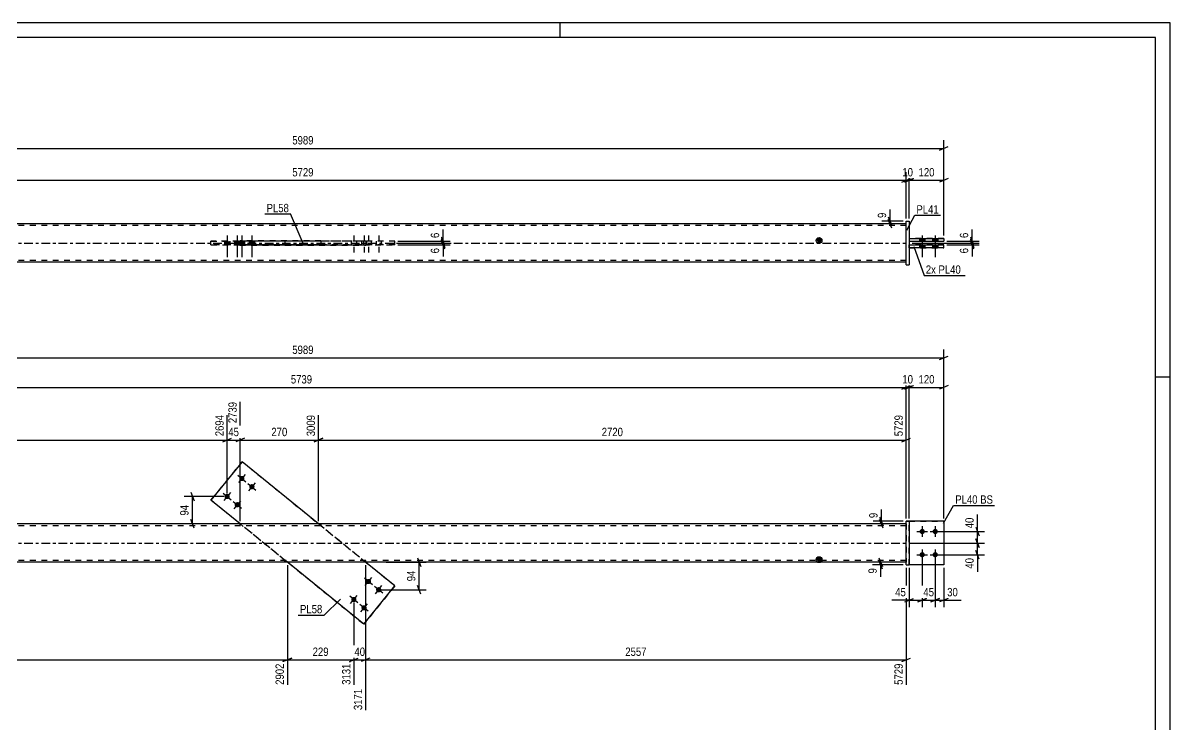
# Model space of a CAD drawing. Header units: millimetres. Extents: x 0 to 594, y 0 to 420.
# Drawn here: x 199 to 594, y 178.6 to 420 of the extents above; entities that cross this region are included whole.
import ezdxf

# ---------------------------------------------------------------- set-up
doc = ezdxf.new("R2010")
doc.units = ezdxf.units.MM
doc.linetypes.add('DXK_LINE_DOT2', pattern=[3.9198, 1.9599, -1.9599])
doc.linetypes.add('DXK_LINE_DOT3', pattern=[5.9187, 2.979, -0.9799, 0.9799, -0.9799])
doc.styles.add('Arial Narrow', font='ARIALN.TTF', dxfattribs={"height": 0.2})

# ---------------------------------------------------------------- blocks, each defined once
blk = doc.blocks.new('Unknown-580875009-1129')
at = {"color": 5, "linetype": 'Continuous'}
for p, q in [((594, 420), (0, 420)), ((384, 415), (384, 420)), ((594, 0), (594, 420)), ((589, 415), (5, 415)), ((589, 5), (589, 415)), ((594, 298), (589, 298))]:
    blk.add_line(p, q, dxfattribs=at)
blk = doc.blocks.new('Part-580875009-1922 - 1901')
at = {"color": 7, "linetype": 'DXK_LINE_DOT2'}
for p, q in [((504.14, 248.42), (516.14, 248.42)), ((516.14, 248.42), (504.14, 248.42)), ((504.14, 248.42), (504.14, 248.42)), ((504.14, 233.42), (504.14, 248.42)), ((516.14, 248.42), (516.14, 248.42)), ((516.14, 248.42), (516.14, 233.42)), ((516.14, 233.42), (504.14, 233.42)), ((516.14, 233.42), (504.14, 233.42))]:
    blk.add_line(p, q, dxfattribs=at)
blk = doc.blocks.new('Part-580875009-1923 - 1901')
at = {"color": 2, "linetype": 'Continuous'}
for p, q in [((504.14, 248.42), (503.14, 248.42)), ((503.14, 233.42), (503.14, 248.42)), ((504.14, 248.42), (504.14, 233.42)), ((503.14, 233.42), (503.14, 233.42)), ((503.14, 233.42), (504.14, 233.42))]:
    blk.add_line(p, q, dxfattribs=at)
at = {"color": 7, "linetype": 'DXK_LINE_DOT2'}
for p, q in [((503.14, 248.42), (503.14, 248.42)), ((503.14, 248.42), (504.14, 248.42)), ((504.14, 248.42), (504.14, 248.42)), ((503.14, 233.42), (504.14, 233.42))]:
    blk.add_line(p, q, dxfattribs=at)
blk = doc.blocks.new('Part-580875009-1912 - 1901')
at = {"linetype": 'Continuous'}
blk.add_hatch(color=2, dxfattribs=at).paths.add_polyline_path([(473.14, 234.32), (472.34, 235.72), (473.94, 235.72)])
at = {"color": 2, "linetype": 'Continuous'}
for p, q in [((415.04, 247.52), (175.74, 247.52)), ((503.14, 247.52), (415.14, 247.52)), ((415.04, 234.32), (175.74, 234.32)), ((503.14, 234.32), (415.14, 234.32)), ((473.14, 234.32), (472.34, 235.72)), ((472.34, 235.72), (473.94, 235.72)), ((473.94, 235.72), (473.14, 234.32))]:
    blk.add_line(p, q, dxfattribs=at)
at = {"color": 7, "linetype": 'DXK_LINE_DOT2'}
for p, q in [((415.04, 246.92), (175.74, 246.92)), ((273.69, 247.52), (273.69, 246.92)), ((301.59, 247.52), (301.59, 246.92)), ((503.14, 246.92), (415.14, 246.92)), ((503.14, 247.52), (503.14, 234.32)), ((415.04, 234.92), (175.74, 234.92)), ((289.2, 234.32), (289.2, 234.92)), ((317.09, 234.32), (317.09, 234.92)), ((503.14, 234.92), (415.14, 234.92))]:
    blk.add_line(p, q, dxfattribs=at)
at = {"color": 7, "linetype": 'DXK_LINE_DOT3'}
for p, q in [((175.74, 240.92), (415.04, 240.92)), ((415.14, 240.92), (503.14, 240.92))]:
    blk.add_line(p, q, dxfattribs=at)
at = {"color": 2, "linetype": 'Continuous'}
blk.add_circle((473.14, 235.22), 1, dxfattribs=at)
blk = doc.blocks.new('Part-580875009-1917 - 1901')
at = {"color": 2, "linetype": 'Continuous'}
for p, q in [((516.14, 248.42), (504.14, 248.42)), ((516.14, 248.42), (516.14, 248.42)), ((516.14, 248.42), (516.14, 233.42)), ((516.14, 233.42), (504.14, 233.42))]:
    blk.add_line(p, q, dxfattribs=at)
at = {"color": 7, "linetype": 'DXK_LINE_DOT2'}
for p, q in [((516.14, 248.42), (504.14, 248.42)), ((504.14, 248.42), (504.14, 248.42)), ((504.14, 233.42), (504.14, 248.42)), ((516.14, 248.42), (516.14, 248.42)), ((516.14, 233.42), (504.14, 233.42))]:
    blk.add_line(p, q, dxfattribs=at)
blk = doc.blocks.new('Part-580875009-1943 - 1901')
at = {"color": 2, "linetype": 'Continuous'}
for p, q in [((274.46, 268.87), (263.74, 255.68)), ((274.46, 268.87), (274.46, 268.87)), ((300.75, 247.52), (274.46, 268.87)), ((273.79, 247.52), (263.74, 255.68)), ((263.74, 255.68), (263.74, 255.68)), ((316.32, 212.96), (290.03, 234.32)), ((327.04, 226.16), (316.99, 234.32)), ((316.32, 212.96), (327.04, 226.16)), ((327.04, 226.16), (327.04, 226.16)), ((316.32, 212.96), (316.32, 212.96))]:
    blk.add_line(p, q, dxfattribs=at)
at = {"color": 7, "linetype": 'DXK_LINE_DOT2'}
for p, q in [((263.74, 255.68), (274.46, 268.87)), ((327.04, 226.16), (274.46, 268.87)), ((316.32, 212.96), (263.74, 255.68)), ((290.03, 234.32), (273.79, 247.52)), ((316.99, 234.32), (300.75, 247.52)), ((327.04, 226.16), (316.32, 212.96))]:
    blk.add_line(p, q, dxfattribs=at)
blk = doc.blocks.new('Bolt-580875009-1944 - 1901')
at = {"linetype": 'Continuous'}
for points in [[(508.64, 245.82), (508.83, 245.8), (509, 245.74), (509.17, 245.65), (509.31, 245.52), (509.42, 245.37), (509.49, 245.2), (509.53, 245.01), (509.53, 244.82), (509.49, 244.64), (509.42, 244.47), (509.31, 244.32), (509.17, 244.19), (509, 244.1), (508.83, 244.04), (508.64, 244.02), (508.45, 244.04), (508.27, 244.1), (508.11, 244.19), (507.97, 244.32), (507.86, 244.47), (507.78, 244.64), (507.74, 244.82), (507.74, 245.01), (507.78, 245.2), (507.86, 245.37), (507.97, 245.52), (508.11, 245.65), (508.27, 245.74), (508.45, 245.8)], [(513.14, 245.82), (513.33, 245.8), (513.5, 245.74), (513.67, 245.65), (513.81, 245.52), (513.92, 245.37), (513.99, 245.2), (514.03, 245.01), (514.03, 244.82), (513.99, 244.64), (513.92, 244.47), (513.81, 244.32), (513.67, 244.19), (513.5, 244.1), (513.33, 244.04), (513.14, 244.02), (512.95, 244.04), (512.77, 244.1), (512.61, 244.19), (512.47, 244.32), (512.36, 244.47), (512.28, 244.64), (512.24, 244.82), (512.24, 245.01), (512.28, 245.2), (512.36, 245.37), (512.47, 245.52), (512.61, 245.65), (512.77, 245.74), (512.95, 245.8)], [(508.64, 237.82), (508.83, 237.8), (509, 237.74), (509.17, 237.65), (509.31, 237.52), (509.42, 237.37), (509.49, 237.2), (509.53, 237.01), (509.53, 236.82), (509.49, 236.64), (509.42, 236.47), (509.31, 236.32), (509.17, 236.19), (509, 236.1), (508.83, 236.04), (508.64, 236.02), (508.45, 236.04), (508.27, 236.1), (508.11, 236.19), (507.97, 236.32), (507.86, 236.47), (507.78, 236.64), (507.74, 236.82), (507.74, 237.01), (507.78, 237.2), (507.86, 237.37), (507.97, 237.52), (508.11, 237.65), (508.27, 237.74), (508.45, 237.8)], [(513.14, 237.82), (513.33, 237.8), (513.5, 237.74), (513.67, 237.65), (513.81, 237.52), (513.92, 237.37), (513.99, 237.2), (514.03, 237.01), (514.03, 236.82), (513.99, 236.64), (513.92, 236.47), (513.81, 236.32), (513.67, 236.19), (513.5, 236.1), (513.33, 236.04), (513.14, 236.02), (512.95, 236.04), (512.77, 236.1), (512.61, 236.19), (512.47, 236.32), (512.36, 236.47), (512.28, 236.64), (512.24, 236.82), (512.24, 237.01), (512.28, 237.2), (512.36, 237.37), (512.47, 237.52), (512.61, 237.65), (512.77, 237.74), (512.95, 237.8)]]:
    blk.add_hatch(color=1, dxfattribs=at).paths.add_polyline_path(points)
at = {"color": 1, "linetype": 'Continuous'}
for p, q in [((506.84, 244.92), (510.44, 244.92)), ((508.64, 246.72), (508.64, 243.12)), ((511.34, 244.92), (514.94, 244.92)), ((513.14, 246.72), (513.14, 243.12)), ((508.64, 238.72), (508.64, 235.12)), ((513.14, 238.72), (513.14, 235.12)), ((506.84, 236.92), (510.44, 236.92)), ((511.34, 236.92), (514.94, 236.92))]:
    blk.add_line(p, q, dxfattribs=at)
blk = doc.blocks.new('Bolt-580875009-1946 - 1901')
at = {"linetype": 'Continuous'}
for points in [[(274.34, 264.07), (274.53, 264.05), (274.71, 263.99), (274.87, 263.9), (275.01, 263.77), (275.12, 263.62), (275.2, 263.45), (275.24, 263.27), (275.24, 263.08), (275.2, 262.89), (275.12, 262.72), (275.01, 262.57), (274.87, 262.44), (274.71, 262.35), (274.53, 262.29), (274.34, 262.27), (274.16, 262.29), (273.98, 262.35), (273.81, 262.44), (273.67, 262.57), (273.56, 262.72), (273.49, 262.89), (273.45, 263.08), (273.45, 263.27), (273.49, 263.45), (273.56, 263.62), (273.67, 263.77), (273.81, 263.9), (273.98, 263.99), (274.16, 264.05)], [(277.84, 261.23), (278.02, 261.21), (278.2, 261.16), (278.36, 261.06), (278.5, 260.94), (278.61, 260.78), (278.69, 260.61), (278.73, 260.43), (278.73, 260.24), (278.69, 260.06), (278.61, 259.88), (278.5, 259.73), (278.36, 259.61), (278.2, 259.51), (278.02, 259.45), (277.84, 259.43), (277.65, 259.45), (277.47, 259.51), (277.31, 259.61), (277.17, 259.73), (277.06, 259.88), (276.98, 260.06), (276.94, 260.24), (276.94, 260.43), (276.98, 260.61), (277.06, 260.78), (277.17, 260.94), (277.31, 261.06), (277.47, 261.16), (277.65, 261.21)], [(269.3, 257.86), (269.49, 257.84), (269.66, 257.79), (269.83, 257.69), (269.97, 257.57), (270.08, 257.41), (270.15, 257.24), (270.19, 257.06), (270.19, 256.87), (270.15, 256.68), (270.08, 256.51), (269.97, 256.36), (269.83, 256.23), (269.66, 256.14), (269.49, 256.08), (269.3, 256.06), (269.11, 256.08), (268.93, 256.14), (268.77, 256.23), (268.63, 256.36), (268.52, 256.51), (268.44, 256.68), (268.4, 256.87), (268.4, 257.06), (268.44, 257.24), (268.52, 257.41), (268.63, 257.57), (268.77, 257.69), (268.93, 257.79), (269.11, 257.84)], [(272.79, 255.03), (272.98, 255.01), (273.16, 254.95), (273.32, 254.85), (273.46, 254.73), (273.57, 254.58), (273.65, 254.4), (273.69, 254.22), (273.69, 254.03), (273.65, 253.85), (273.57, 253.68), (273.46, 253.52), (273.32, 253.4), (273.16, 253.3), (272.98, 253.25), (272.79, 253.23), (272.6, 253.25), (272.42, 253.3), (272.26, 253.4), (272.12, 253.52), (272.01, 253.68), (271.93, 253.85), (271.9, 254.03), (271.9, 254.22), (271.93, 254.4), (272.01, 254.58), (272.12, 254.73), (272.26, 254.85), (272.42, 254.95), (272.6, 255.01)]]:
    blk.add_hatch(color=1, dxfattribs=at).paths.add_polyline_path(points)
at = {"color": 1, "linetype": 'Continuous'}
for p, q in [((272.95, 264.31), (275.74, 262.04)), ((275.48, 264.57), (273.21, 261.78)), ((276.44, 261.47), (279.23, 259.2)), ((278.97, 261.73), (276.7, 258.94)), ((267.9, 258.1), (270.7, 255.83)), ((270.43, 258.36), (268.16, 255.57)), ((271.39, 255.26), (274.19, 252.99)), ((273.93, 255.52), (271.66, 252.73))]:
    blk.add_line(p, q, dxfattribs=at)
blk = doc.blocks.new('Bolt-580875009-1947 - 1901')
at = {"linetype": 'Continuous'}
for points in [[(317.99, 228.61), (318.18, 228.59), (318.36, 228.53), (318.52, 228.44), (318.66, 228.31), (318.77, 228.16), (318.85, 227.99), (318.89, 227.8), (318.89, 227.62), (318.85, 227.43), (318.77, 227.26), (318.66, 227.11), (318.52, 226.98), (318.36, 226.89), (318.18, 226.83), (317.99, 226.81), (317.8, 226.83), (317.63, 226.89), (317.46, 226.98), (317.32, 227.11), (317.21, 227.26), (317.14, 227.43), (317.1, 227.62), (317.1, 227.8), (317.14, 227.99), (317.21, 228.16), (317.32, 228.31), (317.46, 228.44), (317.63, 228.53), (317.8, 228.59)], [(321.48, 225.77), (321.67, 225.75), (321.85, 225.69), (322.01, 225.6), (322.15, 225.47), (322.26, 225.32), (322.34, 225.15), (322.38, 224.97), (322.38, 224.78), (322.34, 224.59), (322.26, 224.42), (322.15, 224.27), (322.01, 224.14), (321.85, 224.05), (321.67, 223.99), (321.48, 223.97), (321.3, 223.99), (321.12, 224.05), (320.96, 224.14), (320.82, 224.27), (320.71, 224.42), (320.63, 224.59), (320.59, 224.78), (320.59, 224.97), (320.63, 225.15), (320.71, 225.32), (320.82, 225.47), (320.96, 225.6), (321.12, 225.69), (321.3, 225.75)], [(312.95, 222.4), (313.13, 222.38), (313.31, 222.32), (313.48, 222.23), (313.62, 222.1), (313.73, 221.95), (313.8, 221.78), (313.84, 221.59), (313.84, 221.41), (313.8, 221.22), (313.73, 221.05), (313.62, 220.9), (313.48, 220.77), (313.31, 220.68), (313.13, 220.62), (312.95, 220.6), (312.76, 220.62), (312.58, 220.68), (312.42, 220.77), (312.28, 220.9), (312.17, 221.05), (312.09, 221.22), (312.05, 221.41), (312.05, 221.59), (312.09, 221.78), (312.17, 221.95), (312.28, 222.1), (312.42, 222.23), (312.58, 222.32), (312.76, 222.38)], [(316.44, 219.56), (316.63, 219.54), (316.81, 219.48), (316.97, 219.39), (317.11, 219.26), (317.22, 219.11), (317.3, 218.94), (317.34, 218.76), (317.34, 218.57), (317.3, 218.38), (317.22, 218.21), (317.11, 218.06), (316.97, 217.93), (316.81, 217.84), (316.63, 217.78), (316.44, 217.76), (316.25, 217.78), (316.07, 217.84), (315.91, 217.93), (315.77, 218.06), (315.66, 218.21), (315.58, 218.38), (315.55, 218.57), (315.55, 218.76), (315.58, 218.94), (315.66, 219.11), (315.77, 219.26), (315.91, 219.39), (316.07, 219.48), (316.25, 219.54)]]:
    blk.add_hatch(color=1, dxfattribs=at).paths.add_polyline_path(points)
at = {"color": 1, "linetype": 'Continuous'}
for p, q in [((319.39, 226.57), (316.59, 228.84)), ((316.86, 226.31), (319.13, 229.11)), ((322.88, 223.74), (320.09, 226.01)), ((320.35, 223.47), (322.62, 226.27)), ((314.34, 220.37), (311.55, 222.64)), ((311.81, 220.1), (314.08, 222.9)), ((317.84, 217.53), (315.04, 219.8)), ((315.31, 217.27), (317.58, 220.06))]:
    blk.add_line(p, q, dxfattribs=at)
blk = doc.blocks.new('Bolt-580875009-2330 - 2328')
at = {"linetype": 'Continuous'}
for points in [[(509.54, 345.83), (507.74, 345.83), (507.74, 344.83), (509.54, 344.83)], [(509.54, 345.83), (507.74, 345.83), (507.74, 344.83), (509.54, 344.83)], [(514.04, 345.83), (512.24, 345.83), (512.24, 344.83), (514.04, 344.83)], [(514.04, 345.83), (512.24, 345.83), (512.24, 344.83), (514.04, 344.83)], [(509.54, 343.63), (507.74, 343.63), (507.74, 342.63), (509.54, 342.63)], [(509.54, 343.63), (507.74, 343.63), (507.74, 342.63), (509.54, 342.63)], [(514.04, 343.63), (512.24, 343.63), (512.24, 342.63), (514.04, 342.63)], [(514.04, 343.63), (512.24, 343.63), (512.24, 342.63), (514.04, 342.63)]]:
    blk.add_hatch(color=1, dxfattribs=at).paths.add_polyline_path(points)
at = {"color": 1, "linetype": 'Continuous'}
for p, q in [((507.74, 345.83), (507.74, 344.83)), ((507.74, 345.83), (507.74, 344.83)), ((508.64, 346.83), (508.64, 339.33)), ((508.64, 346.83), (508.64, 339.33)), ((509.54, 345.83), (509.54, 344.83)), ((509.54, 345.83), (509.54, 344.83)), ((512.24, 345.83), (512.24, 344.83)), ((512.24, 345.83), (512.24, 344.83)), ((513.14, 346.83), (513.14, 339.33)), ((513.14, 346.83), (513.14, 339.33)), ((514.04, 345.83), (514.04, 344.83)), ((514.04, 345.83), (514.04, 344.83)), ((507.74, 343.63), (507.74, 342.63)), ((507.74, 343.63), (507.74, 342.63)), ((509.54, 343.63), (509.54, 342.63)), ((509.54, 343.63), (509.54, 342.63)), ((512.24, 343.63), (512.24, 342.63)), ((512.24, 343.63), (512.24, 342.63)), ((514.04, 343.63), (514.04, 342.63)), ((514.04, 343.63), (514.04, 342.63))]:
    blk.add_line(p, q, dxfattribs=at)
blk = doc.blocks.new('Part-580875009-2336 - 2328')
at = {"color": 2, "linetype": 'Continuous'}
for p, q in [((263.74, 343.63), (263.74, 344.83)), ((274.46, 343.63), (274.46, 344.83)), ((301.59, 344.83), (274.46, 344.83)), ((301.59, 343.63), (274.46, 343.63))]:
    blk.add_line(p, q, dxfattribs=at)
at = {"color": 7, "linetype": 'DXK_LINE_DOT2'}
for p, q in [((316.32, 344.83), (263.74, 344.83)), ((263.74, 344.83), (274.46, 344.83)), ((327.04, 344.83), (301.59, 344.83)), ((316.32, 343.63), (316.32, 344.83)), ((327.04, 344.83), (316.32, 344.83)), ((327.04, 343.63), (327.04, 344.83)), ((263.74, 343.63), (316.32, 343.63)), ((274.46, 343.63), (263.74, 343.63)), ((327.04, 343.63), (301.59, 343.63)), ((316.32, 343.63), (327.04, 343.63))]:
    blk.add_line(p, q, dxfattribs=at)
blk = doc.blocks.new('Part-580875009-2352 - 2328')
at = {"color": 2, "linetype": 'Continuous'}
for p, q in [((503.14, 351.73), (503.14, 351.73)), ((503.14, 336.73), (503.14, 351.73)), ((503.14, 351.73), (504.14, 351.73)), ((504.14, 351.73), (504.14, 351.73)), ((504.14, 351.73), (504.14, 336.73)), ((503.14, 336.73), (504.14, 336.73)), ((503.14, 336.73), (503.14, 336.73)), ((504.14, 336.73), (504.14, 336.73))]:
    blk.add_line(p, q, dxfattribs=at)
at = {"color": 7, "linetype": 'DXK_LINE_DOT2'}
for p, q in [((503.14, 351.73), (503.14, 351.73)), ((503.14, 351.73), (504.14, 351.73)), ((503.14, 336.73), (504.14, 336.73))]:
    blk.add_line(p, q, dxfattribs=at)
blk = doc.blocks.new('Part-580875009-2357 - 2328')
at = {"color": 2, "linetype": 'Continuous'}
for p, q in [((504.14, 345.83), (516.14, 345.83)), ((504.14, 345.83), (504.14, 344.83)), ((504.14, 344.83), (516.14, 344.83)), ((516.14, 345.83), (516.14, 344.83))]:
    blk.add_line(p, q, dxfattribs=at)
at = {"color": 7, "linetype": 'DXK_LINE_DOT2'}
for p, q in [((504.14, 345.83), (504.14, 345.83)), ((516.14, 345.83), (504.14, 345.83)), ((504.14, 344.83), (516.14, 344.83)), ((516.14, 345.83), (516.14, 345.83))]:
    blk.add_line(p, q, dxfattribs=at)
blk = doc.blocks.new('Part-580875009-2362 - 2328')
at = {"color": 2, "linetype": 'Continuous'}
for p, q in [((504.14, 343.63), (516.14, 343.63)), ((504.14, 342.63), (504.14, 343.63)), ((516.14, 342.63), (504.14, 342.63)), ((516.14, 342.63), (516.14, 343.63))]:
    blk.add_line(p, q, dxfattribs=at)
at = {"color": 7, "linetype": 'DXK_LINE_DOT2'}
for p, q in [((516.14, 343.63), (504.14, 343.63)), ((504.14, 342.63), (516.14, 342.63))]:
    blk.add_line(p, q, dxfattribs=at)
blk = doc.blocks.new('Part-580875009-2367 - 2328')
at = {"linetype": 'Continuous'}
blk.add_hatch(color=2, dxfattribs=at).paths.add_polyline_path([(473.14, 344.23), (472.34, 345.63), (473.94, 345.63)])
at = {"color": 2, "linetype": 'Continuous'}
for p, q in [((415.04, 350.83), (175.74, 350.83)), ((503.14, 350.83), (415.14, 350.83)), ((273.69, 344.93), (301.59, 344.93)), ((273.69, 344.93), (273.69, 344.83)), ((289.2, 344.93), (289.2, 344.83)), ((301.59, 344.93), (301.59, 343.53)), ((473.14, 344.23), (472.34, 345.63)), ((472.34, 345.63), (473.94, 345.63)), ((473.94, 345.63), (473.14, 344.23)), ((273.69, 343.63), (273.69, 343.53)), ((273.69, 343.53), (273.69, 343.53)), ((301.59, 343.53), (273.69, 343.53)), ((289.2, 343.53), (289.2, 343.63)), ((415.04, 337.63), (175.74, 337.63)), ((503.14, 337.63), (415.14, 337.63))]:
    blk.add_line(p, q, dxfattribs=at)
at = {"color": 7, "linetype": 'DXK_LINE_DOT2'}
for p, q in [((415.04, 350.23), (175.74, 350.23)), ((503.14, 350.23), (415.14, 350.23)), ((503.14, 337.63), (503.14, 350.83)), ((301.59, 344.93), (273.69, 344.93)), ((273.69, 343.53), (273.69, 344.83)), ((289.2, 344.93), (289.2, 344.93)), ((289.2, 344.93), (289.2, 344.93)), ((289.2, 344.93), (317.09, 344.93)), ((289.2, 344.93), (317.09, 344.93)), ((289.2, 344.83), (289.2, 343.53)), ((317.09, 344.93), (317.09, 343.53)), ((273.69, 343.53), (301.59, 343.53)), ((317.09, 343.53), (289.2, 343.53)), ((289.2, 343.53), (289.2, 343.53)), ((289.2, 343.53), (317.09, 343.53)), ((415.04, 338.23), (175.74, 338.23)), ((503.14, 338.23), (415.14, 338.23))]:
    blk.add_line(p, q, dxfattribs=at)
at = {"color": 7, "linetype": 'DXK_LINE_DOT3'}
for p, q in [((175.74, 344.23), (415.04, 344.23)), ((415.14, 344.23), (503.14, 344.23))]:
    blk.add_line(p, q, dxfattribs=at)
at = {"color": 2, "linetype": 'Continuous'}
blk.add_circle((473.14, 345.13), 1, dxfattribs=at)
blk = doc.blocks.new('Bolt-580875009-2373 - 2328')
at = {"linetype": 'Continuous'}
for points in [[(270.2, 344.83), (268.4, 344.83), (268.4, 343.63), (270.2, 343.63)], [(273.69, 344.83), (271.89, 344.83), (271.89, 343.63), (273.69, 343.63)], [(275.24, 344.83), (273.44, 344.83), (273.44, 343.63), (275.24, 343.63)], [(278.74, 344.83), (276.94, 344.83), (276.94, 343.63), (278.74, 343.63)]]:
    blk.add_hatch(color=1, dxfattribs=at).paths.add_polyline_path(points)
at = {"color": 1, "linetype": 'Continuous'}
for p, q in [((268.4, 344.83), (268.4, 343.63)), ((269.3, 346.83), (269.3, 339.33)), ((270.2, 344.83), (270.2, 343.63)), ((271.89, 344.83), (271.89, 343.63)), ((272.79, 346.83), (272.79, 339.33)), ((273.44, 344.83), (273.44, 343.63)), ((273.69, 344.83), (273.69, 343.63)), ((274.34, 346.83), (274.34, 339.33)), ((275.24, 344.83), (275.24, 343.63)), ((276.94, 344.83), (276.94, 343.63)), ((277.84, 346.83), (277.84, 339.33)), ((278.74, 344.83), (278.74, 343.63))]:
    blk.add_line(p, q, dxfattribs=at)
blk = doc.blocks.new('Bolt-580875009-2374 - 2328')
at = {"color": 1, "linetype": 'DXK_LINE_DOT2'}
for p, q in [((312.05, 344.83), (312.05, 343.63)), ((312.95, 346.83), (312.95, 339.33)), ((313.85, 344.83), (313.85, 343.63)), ((315.54, 344.83), (315.54, 343.63)), ((316.44, 346.83), (316.44, 339.33)), ((317.09, 344.83), (317.09, 343.63)), ((317.34, 344.83), (317.34, 343.63)), ((317.99, 346.83), (317.99, 339.33)), ((318.89, 344.83), (318.89, 343.63)), ((320.58, 344.83), (320.58, 343.63)), ((321.48, 346.83), (321.48, 339.33)), ((322.38, 344.83), (322.38, 343.63))]:
    blk.add_line(p, q, dxfattribs=at)
blk = doc.blocks.new('StraightDimension-580875009-2155 - 1901')
at = {"color": 7, "linetype": 'Continuous'}
for p, q in [((290.03, 233.32), (290.03, 192.13)), ((312.95, 220.5), (312.95, 192.13)), ((291.53, 201.34), (288.53, 200.14)), ((290.03, 200.74), (312.95, 200.74)), ((311.45, 200.14), (314.45, 201.34))]:
    blk.add_line(p, q, dxfattribs=at)
at = {"color": 0}
blk.add_wipeout([(304.83, 201.49), (304.83, 205.69), (298.15, 205.69), (298.15, 201.49)], dxfattribs=at)
at = {"color": 0, "linetype": 'Continuous'}
blk.add_wipeout([(312.35, 200.04), (308.15, 200.04), (308.15, 191.53), (312.35, 191.53)], dxfattribs=at)
at = {"color": 3, "style": 'Arial Narrow'}
blk.add_text('229', height=2.863, dxfattribs=at).set_placement((298.75, 202.09))
at = {"color": 3, "linetype": 'Continuous', "style": 'Arial Narrow'}
blk.add_text('3131', height=2.863, rotation=90.0002, dxfattribs=at).set_placement((311.75, 192.13))
blk = doc.blocks.new('StraightDimension-580875009-3542 - 1901')
at = {"color": 7, "linetype": 'Continuous'}
for p, q in [((268.3, 256.96), (254.5, 256.96)), ((256.75, 258.46), (257.95, 255.46)), ((257.35, 247.52), (257.35, 256.96)), ((257.95, 246.02), (256.75, 249.02)), ((261.56, 247.52), (254.5, 247.52))]:
    blk.add_line(p, q, dxfattribs=at)
at = {"color": 0}
blk.add_wipeout([(256.6, 254.67), (252.4, 254.67), (252.4, 249.81), (256.6, 249.81)], dxfattribs=at)
at = {"color": 3, "style": 'Arial Narrow'}
blk.add_text('94', height=2.863, rotation=90.0002, dxfattribs=at).set_placement((256, 250.41))
blk = doc.blocks.new('StraightDimension-580875009-2235 - 1901')
at = {"color": 7, "linetype": 'Continuous'}
for p, q in [((273.79, 248.52), (273.79, 289.52)), ((300.75, 248.51), (300.75, 285.02)), ((275.29, 277.01), (272.29, 275.81)), ((299.25, 275.81), (302.25, 277.01)), ((273.79, 276.41), (300.75, 276.41))]:
    blk.add_line(p, q, dxfattribs=at)
at = {"color": 0, "linetype": 'Continuous'}
blk.add_wipeout([(300.15, 285.62), (295.95, 285.62), (295.95, 277.11), (300.15, 277.11)], dxfattribs=at)
at = {"color": 0}
blk.add_wipeout([(290.61, 277.16), (290.61, 281.36), (283.93, 281.36), (283.93, 277.16)], dxfattribs=at)
at = {"color": 3, "linetype": 'Continuous', "style": 'Arial Narrow'}
blk.add_text('3009', height=2.863, rotation=90.0002, dxfattribs=at).set_placement((299.55, 277.71))
at = {"color": 3, "style": 'Arial Narrow'}
blk.add_text('270', height=2.863, dxfattribs=at).set_placement((284.53, 277.76))
blk = doc.blocks.new('StraightDimension-580875009-2169 - 1901')
at = {"color": 7, "linetype": 'Continuous'}
for p, q in [((316.99, 233.32), (316.99, 183.43)), ((312.95, 220.5), (312.95, 192.13)), ((311.45, 200.14), (314.45, 201.34)), ((312.95, 200.74), (316.99, 200.74)), ((318.49, 201.34), (315.49, 200.14))]:
    blk.add_line(p, q, dxfattribs=at)
at = {"color": 0}
blk.add_wipeout([(317.4, 201.49), (317.4, 205.69), (312.54, 205.69), (312.54, 201.49)], dxfattribs=at)
at = {"color": 0, "linetype": 'Continuous'}
blk.add_wipeout([(316.39, 191.34), (312.19, 191.34), (312.19, 182.83), (316.39, 182.83)], dxfattribs=at)
at = {"color": 3, "style": 'Arial Narrow'}
blk.add_text('40', height=2.863, dxfattribs=at).set_placement((313.14, 202.09))
at = {"color": 3, "linetype": 'Continuous', "style": 'Arial Narrow'}
blk.add_text('3171', height=2.863, rotation=90.0002, dxfattribs=at).set_placement((315.79, 183.43))
blk = doc.blocks.new('StraightDimension-580875009-1973 - 1901')
at = {"color": 7, "linetype": 'Continuous'}
for p, q in [((503.14, 249.42), (503.14, 297.38)), ((86.64, 294.53), (503.14, 294.53)), ((501.64, 293.93), (504.64, 295.13))]:
    blk.add_line(p, q, dxfattribs=at)
at = {"color": 0}
blk.add_wipeout([(299.15, 295.28), (299.15, 299.48), (290.64, 299.48), (290.64, 295.28)], dxfattribs=at)
at = {"color": 3, "style": 'Arial Narrow'}
blk.add_text('5739', height=2.863, dxfattribs=at).set_placement((291.24, 295.88))
blk = doc.blocks.new('StraightDimension-580875009-1958 - 1901')
at = {"color": 7, "linetype": 'Continuous'}
for p, q in [((504.14, 249.42), (504.14, 297.38)), ((516.14, 249.42), (516.14, 297.38)), ((502.64, 293.93), (505.64, 295.13)), ((504.14, 294.53), (516.14, 294.53)), ((517.64, 295.13), (514.64, 293.93))]:
    blk.add_line(p, q, dxfattribs=at)
at = {"color": 0}
blk.add_wipeout([(513.48, 295.28), (513.48, 299.48), (506.8, 299.48), (506.8, 295.28)], dxfattribs=at)
at = {"color": 3, "style": 'Arial Narrow'}
blk.add_text('120', height=2.863, dxfattribs=at).set_placement((507.4, 295.88))
blk = doc.blocks.new('StraightDimension-580875009-1968 - 1901')
at = {"color": 7, "linetype": 'Continuous'}
for p, q in [((503.14, 249.42), (503.14, 297.38)), ((504.14, 249.42), (504.14, 297.38)), ((501.64, 293.93), (504.64, 295.13)), ((505.64, 295.13), (502.64, 293.93)), ((503.14, 294.53), (504.14, 294.53))]:
    blk.add_line(p, q, dxfattribs=at)
at = {"color": 0}
blk.add_wipeout([(506.07, 295.28), (506.07, 299.48), (501.21, 299.48), (501.21, 295.28)], dxfattribs=at)
at = {"color": 3, "style": 'Arial Narrow'}
blk.add_text('10', height=2.863, dxfattribs=at).set_placement((501.81, 295.88))
blk = doc.blocks.new('StraightDimension-580875009-1989 - 1901')
at = {"color": 7, "linetype": 'Continuous'}
for p, q in [((494, 249.92), (495.2, 246.92)), ((495.2, 246.02), (494, 249.02)), ((502.14, 248.42), (491.75, 248.42)), ((502.14, 247.52), (491.75, 247.52)), ((494.6, 247.52), (494.6, 248.42))]:
    blk.add_line(p, q, dxfattribs=at)
at = {"color": 0}
blk.add_wipeout([(493.85, 251.97), (489.65, 251.97), (489.65, 248.94), (493.85, 248.94)], dxfattribs=at)
at = {"color": 7, "linetype": 'Continuous'}
blk.add_line((494.6, 248.42), (494.6, 252.5), dxfattribs=at)
blk.add_line((494.6, 248.42), (494.6, 252.5), dxfattribs=at)
at = {"color": 3, "style": 'Arial Narrow'}
blk.add_text('9', height=2.86, rotation=90.0002, dxfattribs=at).set_placement((493.25, 249.54))
blk = doc.blocks.new('StraightDimension-580875009-2001 - 1901')
at = {"color": 7, "linetype": 'Continuous'}
for p, q in [((527.1, 242.42), (528.3, 239.42)), ((504.14, 240.92), (530.1, 240.92)), ((528.3, 235.42), (527.1, 238.42)), ((527.7, 236.92), (527.7, 240.92)), ((514.14, 236.92), (530.1, 236.92))]:
    blk.add_line(p, q, dxfattribs=at)
at = {"color": 0}
blk.add_wipeout([(526.95, 236.39), (522.75, 236.39), (522.75, 231.54), (526.95, 231.54)], dxfattribs=at)
at = {"color": 7, "linetype": 'Continuous'}
blk.add_line((527.7, 236.92), (527.7, 231.01), dxfattribs=at)
blk.add_line((527.7, 236.92), (527.7, 231.01), dxfattribs=at)
at = {"color": 3, "style": 'Arial Narrow'}
blk.add_text('40', height=2.863, rotation=90.0002, dxfattribs=at).set_placement((526.35, 232.14))
blk = doc.blocks.new('StraightDimension-580875009-2016 - 1901')
at = {"color": 7, "linetype": 'Continuous'}
for p, q in [((514.14, 244.92), (530.1, 244.92)), ((527.1, 246.42), (528.3, 243.42)), ((527.7, 240.92), (527.7, 244.92)), ((528.3, 239.42), (527.1, 242.42)), ((504.14, 240.92), (530.1, 240.92))]:
    blk.add_line(p, q, dxfattribs=at)
at = {"color": 0}
blk.add_wipeout([(526.95, 250.3), (522.75, 250.3), (522.75, 245.44), (526.95, 245.44)], dxfattribs=at)
at = {"color": 7, "linetype": 'Continuous'}
blk.add_line((527.7, 244.92), (527.7, 250.82), dxfattribs=at)
blk.add_line((527.7, 244.92), (527.7, 250.82), dxfattribs=at)
at = {"color": 3, "style": 'Arial Narrow'}
blk.add_text('40', height=2.863, rotation=90.0002, dxfattribs=at).set_placement((526.35, 246.04))
blk = doc.blocks.new('StraightDimension-580875009-2030 - 1901')
at = {"color": 7, "linetype": 'Continuous'}
for p, q in [((324.11, 234.32), (337.85, 234.32)), ((334.85, 235.82), (336.05, 232.82)), ((335.45, 224.87), (335.45, 234.32)), ((336.05, 223.37), (334.85, 226.37)), ((322.48, 224.87), (337.85, 224.87))]:
    blk.add_line(p, q, dxfattribs=at)
at = {"color": 0}
blk.add_wipeout([(334.7, 232.02), (330.5, 232.02), (330.5, 227.17), (334.7, 227.17)], dxfattribs=at)
at = {"color": 3, "style": 'Arial Narrow'}
blk.add_text('94', height=2.863, rotation=90.0002, dxfattribs=at).set_placement((334.1, 227.77))
blk = doc.blocks.new('StraightDimension-580875009-2183 - 1901')
at = {"color": 7, "linetype": 'Continuous'}
for p, q in [((316.99, 233.32), (316.99, 183.43)), ((503.14, 232.42), (503.14, 192.13)), ((318.49, 201.34), (315.49, 200.14)), ((316.99, 200.74), (503.14, 200.74)), ((501.64, 200.14), (504.64, 201.34))]:
    blk.add_line(p, q, dxfattribs=at)
at = {"color": 0}
blk.add_wipeout([(414.32, 201.49), (414.32, 205.69), (405.81, 205.69), (405.81, 201.49)], dxfattribs=at)
at = {"color": 0, "linetype": 'Continuous'}
blk.add_wipeout([(502.54, 200.04), (498.34, 200.04), (498.34, 191.53), (502.54, 191.53)], dxfattribs=at)
at = {"color": 3, "style": 'Arial Narrow'}
blk.add_text('2557', height=2.863, dxfattribs=at).set_placement((406.41, 202.09))
at = {"color": 3, "linetype": 'Continuous', "style": 'Arial Narrow'}
blk.add_text('5729', height=2.863, rotation=90.0002, dxfattribs=at).set_placement((501.94, 192.13))
blk = doc.blocks.new('StraightDimension-580875009-2055 - 1901')
at = {"color": 7, "linetype": 'Continuous'}
for p, q in [((508.64, 235.92), (508.64, 218.87)), ((504.14, 232.42), (504.14, 218.87)), ((502.64, 220.67), (505.64, 221.87)), ((504.14, 221.27), (508.64, 221.27)), ((510.14, 221.87), (507.14, 220.67))]:
    blk.add_line(p, q, dxfattribs=at)
at = {"color": 0}
blk.add_wipeout([(503.61, 222.02), (503.61, 226.22), (498.76, 226.22), (498.76, 222.02)], dxfattribs=at)
at = {"color": 7, "linetype": 'Continuous'}
blk.add_line((504.14, 221.27), (498.23, 221.27), dxfattribs=at)
blk.add_line((504.14, 221.27), (498.23, 221.27), dxfattribs=at)
at = {"color": 3, "style": 'Arial Narrow'}
blk.add_text('45', height=2.863, dxfattribs=at).set_placement((499.36, 222.62))
blk = doc.blocks.new('StraightDimension-580875009-2257 - 1901')
at = {"color": 7, "linetype": 'Continuous'}
for p, q in [((273.79, 248.52), (273.79, 289.52)), ((269.3, 257.96), (269.3, 285.02)), ((267.8, 275.81), (270.8, 277.01)), ((275.29, 277.01), (272.29, 275.81)), ((269.3, 276.41), (273.79, 276.41))]:
    blk.add_line(p, q, dxfattribs=at)
at = {"color": 0}
blk.add_wipeout([(273.97, 277.16), (273.97, 281.36), (269.11, 281.36), (269.11, 277.16)], dxfattribs=at)
at = {"color": 0, "linetype": 'Continuous'}
blk.add_wipeout([(273.19, 290.12), (268.99, 290.12), (268.99, 281.61), (273.19, 281.61)], dxfattribs=at)
at = {"color": 3, "linetype": 'Continuous', "style": 'Arial Narrow'}
blk.add_text('2739', height=2.863, rotation=90.0002, dxfattribs=at).set_placement((272.59, 282.21))
at = {"color": 3, "style": 'Arial Narrow'}
blk.add_text('45', height=2.863, dxfattribs=at).set_placement((269.71, 277.76))
blk = doc.blocks.new('StraightDimension-580875009-2065 - 1901')
at = {"color": 7, "linetype": 'Continuous'}
for p, q in [((508.64, 235.92), (508.64, 218.87)), ((513.14, 235.92), (513.14, 218.87)), ((507.14, 220.67), (510.14, 221.87)), ((508.64, 221.27), (513.14, 221.27)), ((514.64, 221.87), (511.64, 220.67))]:
    blk.add_line(p, q, dxfattribs=at)
at = {"color": 0}
blk.add_wipeout([(513.32, 222.02), (513.32, 226.22), (508.46, 226.22), (508.46, 222.02)], dxfattribs=at)
at = {"color": 3, "style": 'Arial Narrow'}
blk.add_text('45', height=2.863, dxfattribs=at).set_placement((509.06, 222.62))
blk = doc.blocks.new('StraightDimension-580875009-2075 - 1901')
at = {"color": 7, "linetype": 'Continuous'}
for p, q in [((513.14, 235.92), (513.14, 218.87)), ((516.14, 232.42), (516.14, 218.87)), ((511.64, 220.67), (514.64, 221.87)), ((513.14, 221.27), (516.14, 221.27)), ((517.64, 221.87), (514.64, 220.67))]:
    blk.add_line(p, q, dxfattribs=at)
at = {"color": 0}
blk.add_wipeout([(521.52, 222.02), (521.52, 226.22), (516.66, 226.22), (516.66, 222.02)], dxfattribs=at)
at = {"color": 7, "linetype": 'Continuous'}
blk.add_line((516.14, 221.27), (522.04, 221.27), dxfattribs=at)
blk.add_line((516.14, 221.27), (522.04, 221.27), dxfattribs=at)
at = {"color": 3, "style": 'Arial Narrow'}
blk.add_text('30', height=2.863, dxfattribs=at).set_placement((517.26, 222.62))
blk = doc.blocks.new('StraightDimension-580875009-2089 - 1901')
at = {"color": 7, "linetype": 'Continuous'}
for p, q in [((502.14, 234.32), (491.49, 234.32)), ((502.14, 233.42), (491.49, 233.42)), ((493.74, 235.82), (494.94, 232.82)), ((494.94, 231.92), (493.74, 234.92)), ((494.34, 233.42), (494.34, 234.32))]:
    blk.add_line(p, q, dxfattribs=at)
at = {"color": 0}
blk.add_wipeout([(493.59, 232.89), (489.39, 232.89), (489.39, 229.86), (493.59, 229.86)], dxfattribs=at)
at = {"color": 7, "linetype": 'Continuous'}
blk.add_line((494.34, 233.42), (494.34, 229.34), dxfattribs=at)
blk.add_line((494.34, 233.42), (494.34, 229.34), dxfattribs=at)
at = {"color": 3, "style": 'Arial Narrow'}
blk.add_text('9', height=2.86, rotation=90.0002, dxfattribs=at).set_placement((492.99, 230.46))
blk = doc.blocks.new('StraightDimension-580875009-2143 - 1901')
at = {"color": 7, "linetype": 'Continuous'}
for p, q in [((290.03, 233.32), (290.03, 192.13)), ((87.64, 231.42), (87.64, 197.61)), ((89.14, 201.34), (86.14, 200.14)), ((87.64, 200.74), (290.03, 200.74)), ((288.53, 200.14), (291.53, 201.34))]:
    blk.add_line(p, q, dxfattribs=at)
at = {"color": 0}
blk.add_wipeout([(193.09, 201.49), (193.09, 205.69), (184.58, 205.69), (184.58, 201.49)], dxfattribs=at)
at = {"color": 0, "linetype": 'Continuous'}
for points in [[(87.04, 200.04), (82.84, 200.04), (82.84, 197.01), (87.04, 197.01)], [(289.43, 200.04), (285.23, 200.04), (285.23, 191.53), (289.43, 191.53)]]:
    blk.add_wipeout(points, dxfattribs=at)
at = {"color": 3, "style": 'Arial Narrow'}
blk.add_text('2902', height=2.863, dxfattribs=at).set_placement((185.18, 202.09))
at = {"color": 3, "linetype": 'Continuous', "style": 'Arial Narrow'}
for s, height, p in [('0', 2.86, (86.44, 197.61)), ('2902', 2.863, (288.83, 192.13))]:
    blk.add_text(s, height=height, rotation=90.0002, dxfattribs=at).set_placement(p)
blk = doc.blocks.new('StraightDimension-580875009-2221 - 1901')
at = {"color": 7, "linetype": 'Continuous'}
for p, q in [((300.75, 248.51), (300.75, 285.02)), ((503.14, 249.42), (503.14, 285.02)), ((302.25, 277.01), (299.25, 275.81)), ((501.64, 275.81), (504.64, 277.01)), ((300.75, 276.41), (503.14, 276.41))]:
    blk.add_line(p, q, dxfattribs=at)
at = {"color": 0, "linetype": 'Continuous'}
blk.add_wipeout([(502.54, 285.62), (498.34, 285.62), (498.34, 277.11), (502.54, 277.11)], dxfattribs=at)
at = {"color": 0}
blk.add_wipeout([(406.2, 277.16), (406.2, 281.36), (397.69, 281.36), (397.69, 277.16)], dxfattribs=at)
at = {"color": 3, "linetype": 'Continuous', "style": 'Arial Narrow'}
blk.add_text('5729', height=2.863, rotation=90.0002, dxfattribs=at).set_placement((501.94, 277.71))
at = {"color": 3, "style": 'Arial Narrow'}
blk.add_text('2720', height=2.863, dxfattribs=at).set_placement((398.29, 277.76))
blk = doc.blocks.new('StraightDimension-580875009-2273 - 1901')
at = {"color": 7, "linetype": 'Continuous'}
for p, q in [((269.3, 257.96), (269.3, 285.02)), ((89.14, 277.01), (86.14, 275.81)), ((87.64, 248.52), (87.64, 279.54)), ((267.8, 275.81), (270.8, 277.01)), ((87.64, 276.41), (269.3, 276.41))]:
    blk.add_line(p, q, dxfattribs=at)
at = {"color": 0, "linetype": 'Continuous'}
for points in [[(268.7, 285.62), (264.5, 285.62), (264.5, 277.11), (268.7, 277.11)], [(87.04, 280.14), (82.84, 280.14), (82.84, 277.11), (87.04, 277.11)]]:
    blk.add_wipeout(points, dxfattribs=at)
at = {"color": 0}
blk.add_wipeout([(182.73, 277.16), (182.73, 281.36), (174.21, 281.36), (174.21, 277.16)], dxfattribs=at)
at = {"color": 3, "linetype": 'Continuous', "style": 'Arial Narrow'}
for s, height, p in [('2694', 2.863, (268.1, 277.71)), ('0', 2.86, (86.44, 277.71))]:
    blk.add_text(s, height=height, rotation=90.0002, dxfattribs=at).set_placement(p)
at = {"color": 3, "style": 'Arial Narrow'}
blk.add_text('2694', height=2.863, dxfattribs=at).set_placement((174.81, 277.76))
blk = doc.blocks.new('StraightDimension-580875009-2284 - 1901')
at = {"color": 7, "linetype": 'Continuous'}
for p, q in [((74.64, 304.7), (516.14, 304.7)), ((514.64, 304.1), (517.64, 305.3)), ((516.14, 249.42), (516.14, 307.55))]:
    blk.add_line(p, q, dxfattribs=at)
at = {"color": 0}
blk.add_wipeout([(299.65, 305.45), (299.65, 309.65), (291.14, 309.65), (291.14, 305.45)], dxfattribs=at)
at = {"color": 3, "style": 'Arial Narrow'}
blk.add_text('5989', height=2.863, dxfattribs=at).set_placement((291.74, 306.05))
blk = doc.blocks.new('StraightDimension-580875009-2515 - 2328')
at = {"color": 7, "linetype": 'Continuous'}
for p, q in [((328.04, 344.23), (346.05, 344.23)), ((343.05, 345.73), (344.25, 342.73)), ((344.25, 342.13), (343.05, 345.13)), ((343.65, 343.63), (343.65, 344.23)), ((328.04, 343.63), (346.05, 343.63))]:
    blk.add_line(p, q, dxfattribs=at)
at = {"color": 0}
blk.add_wipeout([(342.9, 343.11), (338.7, 343.11), (338.7, 340.08), (342.9, 340.08)], dxfattribs=at)
at = {"color": 7, "linetype": 'Continuous'}
blk.add_line((343.65, 343.63), (343.65, 339.55), dxfattribs=at)
blk.add_line((343.65, 343.63), (343.65, 339.55), dxfattribs=at)
at = {"color": 3, "style": 'Arial Narrow'}
blk.add_text('6', height=2.86, rotation=90.0002, dxfattribs=at).set_placement((342.3, 340.68))
blk = doc.blocks.new('StraightDimension-580875009-2423 - 2328')
at = {"color": 7, "linetype": 'Continuous'}
for p, q in [((505.14, 344.23), (528.23, 344.23)), ((525.23, 345.73), (526.43, 342.73)), ((526.43, 342.13), (525.23, 345.13)), ((525.83, 343.63), (525.83, 344.23)), ((517.14, 343.63), (528.23, 343.63))]:
    blk.add_line(p, q, dxfattribs=at)
at = {"color": 0}
blk.add_wipeout([(525.08, 343.11), (520.88, 343.11), (520.88, 340.08), (525.08, 340.08)], dxfattribs=at)
at = {"color": 7, "linetype": 'Continuous'}
blk.add_line((525.83, 343.63), (525.83, 339.55), dxfattribs=at)
blk.add_line((525.83, 343.63), (525.83, 339.55), dxfattribs=at)
at = {"color": 3, "style": 'Arial Narrow'}
blk.add_text('6', height=2.86, rotation=90.0002, dxfattribs=at).set_placement((524.48, 340.68))
blk = doc.blocks.new('StraightDimension-580875009-2432 - 2328')
at = {"color": 7, "linetype": 'Continuous'}
for p, q in [((505.14, 344.23), (528.23, 344.23)), ((517.14, 344.83), (528.23, 344.83)), ((525.23, 346.33), (526.43, 343.33)), ((526.43, 342.73), (525.23, 345.73)), ((525.83, 344.23), (525.83, 344.83))]:
    blk.add_line(p, q, dxfattribs=at)
at = {"color": 0}
blk.add_wipeout([(525.08, 348.38), (520.88, 348.38), (520.88, 345.36), (525.08, 345.36)], dxfattribs=at)
at = {"color": 7, "linetype": 'Continuous'}
blk.add_line((525.83, 344.83), (525.83, 348.91), dxfattribs=at)
blk.add_line((525.83, 344.83), (525.83, 348.91), dxfattribs=at)
at = {"color": 3, "style": 'Arial Narrow'}
blk.add_text('6', height=2.86, rotation=90.0002, dxfattribs=at).set_placement((524.48, 345.96))
blk = doc.blocks.new('StraightDimension-580875009-2442 - 2328')
at = {"color": 7, "linetype": 'Continuous'}
for p, q in [((502.14, 351.73), (494.71, 351.73)), ((496.96, 353.23), (498.16, 350.23)), ((498.16, 349.33), (496.96, 352.33)), ((497.56, 350.83), (497.56, 351.73)), ((502.14, 350.83), (494.71, 350.83))]:
    blk.add_line(p, q, dxfattribs=at)
at = {"color": 0}
blk.add_wipeout([(496.81, 355.28), (492.61, 355.28), (492.61, 352.26), (496.81, 352.26)], dxfattribs=at)
at = {"color": 7, "linetype": 'Continuous'}
blk.add_line((497.56, 351.73), (497.56, 355.81), dxfattribs=at)
blk.add_line((497.56, 351.73), (497.56, 355.81), dxfattribs=at)
at = {"color": 3, "style": 'Arial Narrow'}
blk.add_text('9', height=2.86, rotation=90.0002, dxfattribs=at).set_placement((496.21, 352.86))
blk = doc.blocks.new('StraightDimension-580875009-2453 - 2328')
at = {"color": 7, "linetype": 'Continuous'}
for p, q in [((504.14, 352.73), (504.14, 368.67)), ((516.14, 346.83), (516.14, 368.67)), ((502.64, 365.22), (505.64, 366.42)), ((504.14, 365.82), (516.14, 365.82)), ((517.64, 366.42), (514.64, 365.22))]:
    blk.add_line(p, q, dxfattribs=at)
at = {"color": 0}
blk.add_wipeout([(513.48, 366.57), (513.48, 370.77), (506.8, 370.77), (506.8, 366.57)], dxfattribs=at)
at = {"color": 3, "style": 'Arial Narrow'}
blk.add_text('120', height=2.863, dxfattribs=at).set_placement((507.4, 367.17))
blk = doc.blocks.new('StraightDimension-580875009-2463 - 2328')
at = {"color": 7, "linetype": 'Continuous'}
for p, q in [((503.14, 352.73), (503.14, 368.67)), ((504.14, 352.73), (504.14, 368.67)), ((501.64, 365.22), (504.64, 366.42)), ((505.64, 366.42), (502.64, 365.22)), ((503.14, 365.82), (504.14, 365.82))]:
    blk.add_line(p, q, dxfattribs=at)
at = {"color": 0}
blk.add_wipeout([(506.07, 366.57), (506.07, 370.77), (501.21, 370.77), (501.21, 366.57)], dxfattribs=at)
at = {"color": 3, "style": 'Arial Narrow'}
blk.add_text('10', height=2.863, dxfattribs=at).set_placement((501.81, 367.17))
blk = doc.blocks.new('StraightDimension-580875009-2473 - 2328')
at = {"color": 7, "linetype": 'Continuous'}
for p, q in [((503.14, 352.73), (503.14, 368.67)), ((87.64, 365.82), (503.14, 365.82)), ((501.64, 365.22), (504.64, 366.42))]:
    blk.add_line(p, q, dxfattribs=at)
at = {"color": 0}
blk.add_wipeout([(299.65, 366.57), (299.65, 370.77), (291.14, 370.77), (291.14, 366.57)], dxfattribs=at)
at = {"color": 3, "style": 'Arial Narrow'}
blk.add_text('5729', height=2.863, dxfattribs=at).set_placement((291.74, 367.17))
blk = doc.blocks.new('StraightDimension-580875009-2504 - 2328')
at = {"color": 7, "linetype": 'Continuous'}
for p, q in [((516.14, 346.83), (516.14, 379.68)), ((74.64, 376.83), (516.14, 376.83)), ((514.64, 376.23), (517.64, 377.43))]:
    blk.add_line(p, q, dxfattribs=at)
at = {"color": 0}
blk.add_wipeout([(299.65, 377.58), (299.65, 381.78), (291.14, 381.78), (291.14, 377.58)], dxfattribs=at)
at = {"color": 3, "style": 'Arial Narrow'}
blk.add_text('5989', height=2.863, dxfattribs=at).set_placement((291.74, 378.18))
blk = doc.blocks.new('StraightDimension-580875009-2519 - 2328')
at = {"color": 7, "linetype": 'Continuous'}
for p, q in [((328.04, 344.83), (346.05, 344.83)), ((328.04, 344.23), (346.05, 344.23)), ((343.05, 346.33), (344.25, 343.33)), ((344.25, 342.73), (343.05, 345.73)), ((343.65, 344.23), (343.65, 344.83))]:
    blk.add_line(p, q, dxfattribs=at)
at = {"color": 0}
blk.add_wipeout([(342.9, 348.38), (338.7, 348.38), (338.7, 345.36), (342.9, 345.36)], dxfattribs=at)
at = {"color": 7, "linetype": 'Continuous'}
blk.add_line((343.65, 344.83), (343.65, 348.91), dxfattribs=at)
blk.add_line((343.65, 344.83), (343.65, 348.91), dxfattribs=at)
at = {"color": 3, "style": 'Arial Narrow'}
blk.add_text('6', height=2.86, rotation=90.0002, dxfattribs=at).set_placement((342.3, 345.96))
blk = doc.blocks.new('Mark-580875009-1939 - 1901')
at = {"color": 0}
blk.add_wipeout([(302.08, 216.77), (302.08, 219.77), (294.4, 219.77), (294.4, 216.77)], dxfattribs=at)
blk.add_wipeout([(302.08, 216.77), (302.08, 219.77), (294.4, 219.77), (294.4, 216.77)], dxfattribs=at)
at = {"color": 30, "linetype": 'Continuous'}
for p in [(308.35, 221.65), (293.8, 216.17)]:
    blk.add_line(p, (302.68, 216.17), dxfattribs=at)
at = {"color": 3, "style": 'Arial Narrow'}
blk.add_text('PL58', height=2.863, dxfattribs=at).set_placement((294.4, 216.77))
blk = doc.blocks.new('MarkSet-580875009-2319 - 1901')
at = {"color": 0}
blk.add_wipeout([(527.72, 254.5), (527.72, 257.5), (520.04, 257.5), (520.04, 254.5)], dxfattribs=at)
blk.add_wipeout([(527.72, 254.5), (527.72, 257.5), (520.04, 257.5), (520.04, 254.5)], dxfattribs=at)
at = {"color": 30, "linetype": 'Continuous'}
blk.add_line((515.94, 247.84), (519.44, 253.9), dxfattribs=at)
at = {"color": 0}
blk.add_wipeout([(533, 254.5), (533, 257.5), (528.62, 257.5), (528.62, 254.5)], dxfattribs=at)
blk.add_wipeout([(533, 254.5), (533, 257.5), (528.62, 257.5), (528.62, 254.5)], dxfattribs=at)
at = {"color": 30, "linetype": 'Continuous'}
blk.add_line((519.44, 253.9), (533.6, 253.9), dxfattribs=at)
at = {"color": 3, "style": 'Arial Narrow'}
for s, p in [('PL40', (520.04, 254.5)), ('BS', (528.62, 254.5))]:
    blk.add_text(s, height=2.863, dxfattribs=at).set_placement(p)
blk = doc.blocks.new('Mark-580875009-2348 - 2328')
at = {"color": 0}
blk.add_wipeout([(514.33, 354.38), (514.33, 357.38), (506.66, 357.38), (506.66, 354.38)], dxfattribs=at)
blk.add_wipeout([(514.33, 354.38), (514.33, 357.38), (506.66, 357.38), (506.66, 354.38)], dxfattribs=at)
at = {"color": 30, "linetype": 'Continuous'}
for p, q in [((503.37, 348.71), (506.06, 353.78)), ((506.06, 353.78), (514.93, 353.78))]:
    blk.add_line(p, q, dxfattribs=at)
at = {"color": 3, "style": 'Arial Narrow'}
blk.add_text('PL41', height=2.863, dxfattribs=at).set_placement((506.66, 354.38))
blk = doc.blocks.new('Mark-580875009-2332 - 2328')
at = {"color": 0}
blk.add_wipeout([(290.56, 354.84), (290.56, 357.84), (282.89, 357.84), (282.89, 354.84)], dxfattribs=at)
blk.add_wipeout([(290.56, 354.84), (290.56, 357.84), (282.89, 357.84), (282.89, 354.84)], dxfattribs=at)
at = {"color": 30, "linetype": 'Continuous'}
for p in [(282.29, 354.24), (295.46, 344.06)]:
    blk.add_line(p, (291.16, 354.24), dxfattribs=at)
at = {"color": 3, "style": 'Arial Narrow'}
blk.add_text('PL58', height=2.863, dxfattribs=at).set_placement((282.89, 354.84))
blk = doc.blocks.new('MarkSet-580875009-2562 - 2328')
at = {"color": 0}
blk.add_wipeout([(513.36, 333.66), (513.36, 336.66), (509.89, 336.66), (509.89, 333.66)], dxfattribs=at)
blk.add_wipeout([(513.36, 333.66), (513.36, 336.66), (509.89, 336.66), (509.89, 333.66)], dxfattribs=at)
at = {"color": 30, "linetype": 'Continuous'}
blk.add_line((505.76, 343.09), (509.29, 333.06), dxfattribs=at)
at = {"color": 0}
blk.add_wipeout([(521.94, 333.66), (521.94, 336.66), (514.26, 336.66), (514.26, 333.66)], dxfattribs=at)
blk.add_wipeout([(521.94, 333.66), (521.94, 336.66), (514.26, 336.66), (514.26, 333.66)], dxfattribs=at)
at = {"color": 30, "linetype": 'Continuous'}
blk.add_line((509.29, 333.06), (523.44, 333.06), dxfattribs=at)
at = {"color": 3, "style": 'Arial Narrow'}
for s, p in [('2x', (509.89, 333.66)), ('PL40', (514.26, 333.66))]:
    blk.add_text(s, height=2.863, dxfattribs=at).set_placement(p)

msp = doc.modelspace()

# ---------------------------------------------------------------- block references
for name in ['Unknown-580875009-1129', 'Part-580875009-2352 - 2328', 'Part-580875009-2367 - 2328', 'Part-580875009-2336 - 2328', 'Bolt-580875009-2373 - 2328', 'Bolt-580875009-2374 - 2328', 'Part-580875009-2357 - 2328', 'Bolt-580875009-2330 - 2328', 'Part-580875009-2362 - 2328', 'Part-580875009-1943 - 1901', 'Bolt-580875009-1946 - 1901', 'Part-580875009-1912 - 1901', 'Part-580875009-1923 - 1901', 'Part-580875009-1922 - 1901', 'Part-580875009-1917 - 1901', 'Bolt-580875009-1944 - 1901', 'Bolt-580875009-1947 - 1901']:
    msp.add_blockref(name, (0, 0))

# ---------------------------------------------------------------- next in the draw order: block references
for name in ['StraightDimension-580875009-2442 - 2328', 'StraightDimension-580875009-2515 - 2328', 'StraightDimension-580875009-2423 - 2328', 'StraightDimension-580875009-2235 - 1901', 'StraightDimension-580875009-3542 - 1901', 'StraightDimension-580875009-2001 - 1901', 'StraightDimension-580875009-2155 - 1901', 'StraightDimension-580875009-2030 - 1901']:
    msp.add_blockref(name, (0, 0))

# ---------------------------------------------------------------- next in the draw order: block references
for name in ['StraightDimension-580875009-2432 - 2328', 'StraightDimension-580875009-1973 - 1901', 'StraightDimension-580875009-2143 - 1901', 'StraightDimension-580875009-2169 - 1901', 'Mark-580875009-1939 - 1901']:
    msp.add_blockref(name, (0, 0))

# ---------------------------------------------------------------- next in the draw order: block references
for name in ['StraightDimension-580875009-2453 - 2328', 'MarkSet-580875009-2562 - 2328', 'StraightDimension-580875009-1958 - 1901', 'StraightDimension-580875009-2257 - 1901', 'StraightDimension-580875009-2183 - 1901']:
    msp.add_blockref(name, (0, 0))

# ---------------------------------------------------------------- next in the draw order: block references
for name in ['StraightDimension-580875009-2463 - 2328', 'StraightDimension-580875009-1968 - 1901', 'StraightDimension-580875009-2273 - 1901', 'StraightDimension-580875009-2055 - 1901']:
    msp.add_blockref(name, (0, 0))

# ---------------------------------------------------------------- next in the draw order: block references
for name in ['StraightDimension-580875009-2473 - 2328', 'StraightDimension-580875009-1989 - 1901', 'StraightDimension-580875009-2016 - 1901', 'StraightDimension-580875009-2089 - 1901', 'StraightDimension-580875009-2065 - 1901']:
    msp.add_blockref(name, (0, 0))

# ---------------------------------------------------------------- next in the draw order: block references
for name in ['StraightDimension-580875009-2504 - 2328', 'StraightDimension-580875009-2221 - 1901', 'StraightDimension-580875009-2075 - 1901']:
    msp.add_blockref(name, (0, 0))

# ---------------------------------------------------------------- next in the draw order: block references
for name in ['Mark-580875009-2332 - 2328', 'Mark-580875009-2348 - 2328', 'StraightDimension-580875009-2519 - 2328', 'StraightDimension-580875009-2284 - 1901']:
    msp.add_blockref(name, (0, 0))

# ---------------------------------------------------------------- next in the draw order: block references
msp.add_blockref('MarkSet-580875009-2319 - 1901', (0, 0))

doc.saveas('drawing.dxf')
